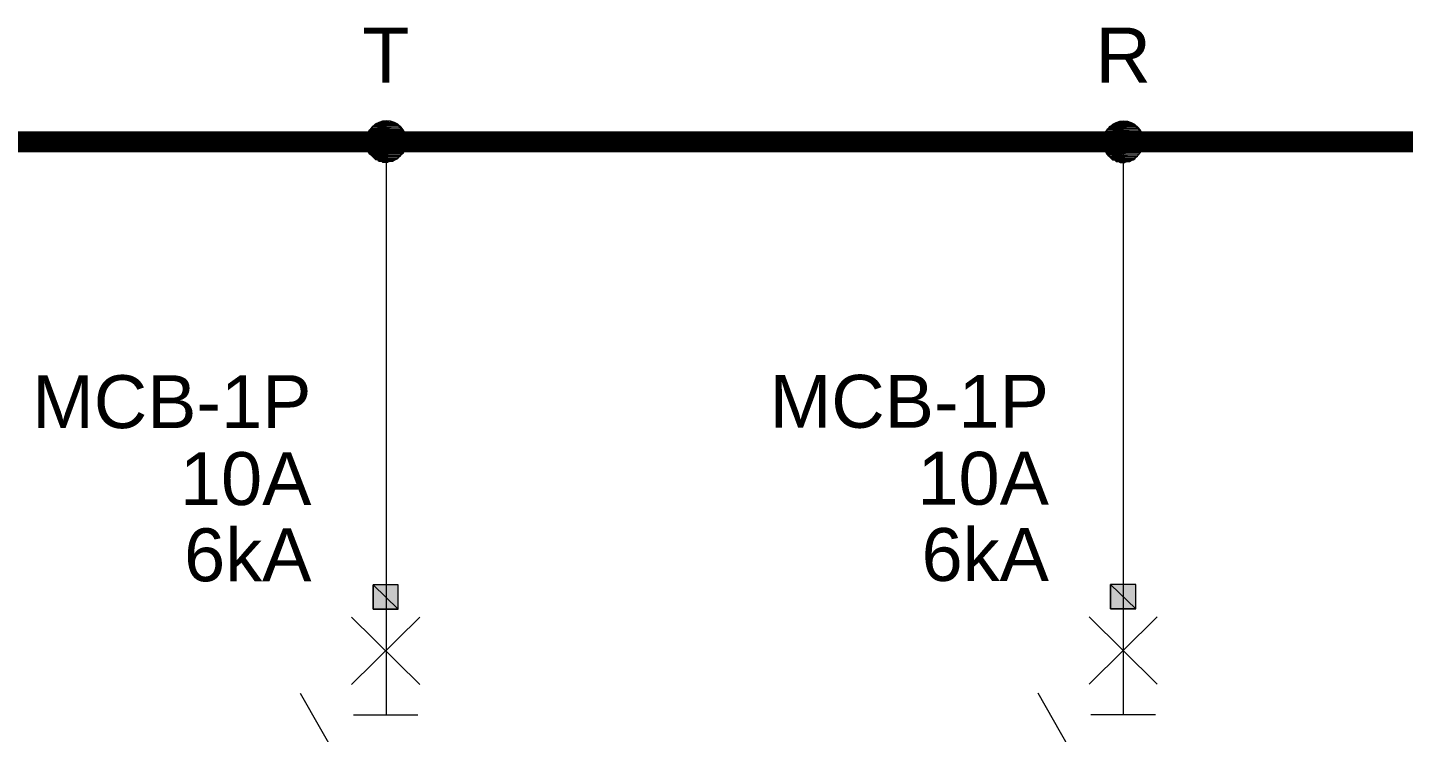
# Model space of a CAD drawing. Header units: millimetres. Extents: x -33055 to 42243, y -56860 to 24450.
# Drawn here: x 4087 to 10569, y -43211 to -39890 of the extents above; entities that cross this region are included whole.
import ezdxf
from ezdxf.enums import TextEntityAlignment as Align

# ---------------------------------------------------------------- set-up
doc = ezdxf.new("R2010")
doc.units = ezdxf.units.MM
for name, color, linetype in [('E-BUSBAR', 7, 'Continuous'), ('E-SLD', 7, 'Continuous'), ('E-TEXT', 7, 'Continuous')]:
    doc.layers.add(name, color=color, linetype=linetype)
doc.styles.add('ARIAL', font='arial.ttf')

msp = doc.modelspace()

# ---------------------------------------------------------------- hatches: boundary and pattern name
at = {"layer": 'E-SLD'}
h = msp.add_hatch(color=7, dxfattribs=at)
h.dxf.hatch_style = 1
h.paths.add_polyline_path([(5856.8, -40375.9), (5696.3, -40375.9), (5861, -40384.3), (5856.8, -40375.9)])
h.paths.add_polyline_path([(5696.3, -40375.9), (5861, -40384.3), (5692.1, -40384.3), (5696.3, -40375.9)])
h = msp.add_hatch(color=7, dxfattribs=at)
h.dxf.hatch_style = 1
h.paths.add_polyline_path([(5848.4, -40371.6), (5700.5, -40371.6), (5856.8, -40375.9), (5848.4, -40371.6)])
h.paths.add_polyline_path([(5700.5, -40371.6), (5856.8, -40375.9), (5696.3, -40375.9), (5700.5, -40371.6)])
h = msp.add_hatch(color=7, dxfattribs=at)
h.dxf.hatch_style = 1
h.paths.add_polyline_path([(5844.1, -40363.2), (5709, -40363.2), (5848.4, -40371.6), (5844.1, -40363.2)])
h.paths.add_polyline_path([(5709, -40363.2), (5848.4, -40371.6), (5700.5, -40371.6), (5709, -40363.2)])
h = msp.add_hatch(color=7, dxfattribs=at)
h.dxf.hatch_style = 1
h.paths.add_polyline_path([(5835.7, -40354.7), (5713.2, -40354.7), (5844.1, -40363.2), (5835.7, -40354.7)])
h.paths.add_polyline_path([(5713.2, -40354.7), (5844.1, -40363.2), (5709, -40363.2), (5713.2, -40354.7)])
h = msp.add_hatch(color=7, dxfattribs=at)
h.dxf.hatch_style = 1
h.paths.add_polyline_path([(5831.5, -40350.5), (5721.7, -40350.5), (5835.7, -40354.7), (5831.5, -40350.5)])
h.paths.add_polyline_path([(5721.7, -40350.5), (5835.7, -40354.7), (5713.2, -40354.7), (5721.7, -40350.5)])
h = msp.add_hatch(color=7, dxfattribs=at)
h.dxf.hatch_style = 1
h.paths.add_polyline_path([(5823, -40346.3), (5725.9, -40346.3), (5831.5, -40350.5), (5823, -40346.3)])
h.paths.add_polyline_path([(5725.9, -40346.3), (5831.5, -40350.5), (5721.7, -40350.5), (5725.9, -40346.3)])
h = msp.add_hatch(color=7, dxfattribs=at)
h.dxf.hatch_style = 1
h.paths.add_polyline_path([(5814.6, -40342.1), (5738.6, -40342.1), (5823, -40346.3), (5814.6, -40342.1)])
h.paths.add_polyline_path([(5738.6, -40342.1), (5823, -40346.3), (5725.9, -40346.3), (5738.6, -40342.1)])
h = msp.add_hatch(color=7, dxfattribs=at)
h.dxf.hatch_style = 1
h.paths.add_polyline_path([(5806.1, -40337.8), (5742.8, -40337.8), (5814.6, -40342.1), (5806.1, -40337.8)])
h.paths.add_polyline_path([(5742.8, -40337.8), (5814.6, -40342.1), (5738.6, -40342.1), (5742.8, -40337.8)])
h = msp.add_hatch(color=7, dxfattribs=at)
h.dxf.hatch_style = 1
h.paths.add_polyline_path([(5797.7, -40337.8), (5755.4, -40337.8), (5806.1, -40337.8), (5797.7, -40337.8)])
h.paths.add_polyline_path([(5755.4, -40337.8), (5806.1, -40337.8), (5742.8, -40337.8), (5755.4, -40337.8)])
h = msp.add_hatch(color=7, dxfattribs=at)
h.dxf.hatch_style = 1
h.paths.add_polyline_path([(5785, -40333.6), (5759.7, -40333.6), (5797.7, -40337.8), (5785, -40333.6)])
h.paths.add_polyline_path([(5759.7, -40333.6), (5797.7, -40337.8), (5755.4, -40337.8), (5759.7, -40333.6)])
h = msp.add_hatch(color=7, dxfattribs=at)
h.dxf.hatch_style = 1
h.paths.add_polyline_path([(5780.8, -40333.6), (5785, -40333.6), (5759.7, -40333.6), (5780.8, -40333.6)])
h = msp.add_hatch(color=7, dxfattribs=at)
h.dxf.hatch_style = 1
h.paths.add_polyline_path([(9329, -40377.1), (9168.5, -40377.1), (9333.2, -40385.5), (9329, -40377.1)])
h.paths.add_polyline_path([(9168.5, -40377.1), (9333.2, -40385.5), (9164.3, -40385.5), (9168.5, -40377.1)])
h = msp.add_hatch(color=7, dxfattribs=at)
h.dxf.hatch_style = 1
h.paths.add_polyline_path([(9320.6, -40368.6), (9172.7, -40368.6), (9329, -40377.1), (9320.6, -40368.6)])
h.paths.add_polyline_path([(9172.7, -40368.6), (9329, -40377.1), (9168.5, -40377.1), (9172.7, -40368.6)])
h = msp.add_hatch(color=7, dxfattribs=at)
h.dxf.hatch_style = 1
h.paths.add_polyline_path([(9316.3, -40364.4), (9181.2, -40364.4), (9320.6, -40368.6), (9316.3, -40364.4)])
h.paths.add_polyline_path([(9181.2, -40364.4), (9320.6, -40368.6), (9172.7, -40368.6), (9181.2, -40364.4)])
h = msp.add_hatch(color=7, dxfattribs=at)
h.dxf.hatch_style = 1
h.paths.add_polyline_path([(9307.9, -40356), (9185.4, -40356), (9316.3, -40364.4), (9307.9, -40356)])
h.paths.add_polyline_path([(9185.4, -40356), (9316.3, -40364.4), (9181.2, -40364.4), (9185.4, -40356)])
h = msp.add_hatch(color=7, dxfattribs=at)
h.dxf.hatch_style = 1
h.paths.add_polyline_path([(9303.7, -40351.7), (9193.9, -40351.7), (9307.9, -40356), (9303.7, -40351.7)])
h.paths.add_polyline_path([(9193.9, -40351.7), (9307.9, -40356), (9185.4, -40356), (9193.9, -40351.7)])
h = msp.add_hatch(color=7, dxfattribs=at)
h.dxf.hatch_style = 1
h.paths.add_polyline_path([(9295.2, -40347.5), (9198.1, -40347.5), (9303.7, -40351.7), (9295.2, -40347.5)])
h.paths.add_polyline_path([(9198.1, -40347.5), (9303.7, -40351.7), (9193.9, -40351.7), (9198.1, -40347.5)])
h = msp.add_hatch(color=7, dxfattribs=at)
h.dxf.hatch_style = 1
h.paths.add_polyline_path([(9286.8, -40343.3), (9210.7, -40343.3), (9295.2, -40347.5), (9286.8, -40343.3)])
h.paths.add_polyline_path([(9210.7, -40343.3), (9295.2, -40347.5), (9198.1, -40347.5), (9210.7, -40343.3)])
h = msp.add_hatch(color=7, dxfattribs=at)
h.dxf.hatch_style = 1
h.paths.add_polyline_path([(9278.3, -40339.1), (9215, -40339.1), (9286.8, -40343.3), (9278.3, -40339.1)])
h.paths.add_polyline_path([(9215, -40339.1), (9286.8, -40343.3), (9210.7, -40343.3), (9215, -40339.1)])
h = msp.add_hatch(color=7, dxfattribs=at)
h.dxf.hatch_style = 1
h.paths.add_polyline_path([(9269.9, -40334.8), (9227.6, -40334.8), (9278.3, -40339.1), (9269.9, -40334.8)])
h.paths.add_polyline_path([(9227.6, -40334.8), (9278.3, -40339.1), (9215, -40339.1), (9227.6, -40334.8)])
h = msp.add_hatch(color=7, dxfattribs=at)
h.dxf.hatch_style = 1
h.paths.add_polyline_path([(9257.2, -40334.8), (9236.1, -40334.8), (9269.9, -40334.8), (9257.2, -40334.8)])
h.paths.add_polyline_path([(9236.1, -40334.8), (9269.9, -40334.8), (9227.6, -40334.8), (9236.1, -40334.8)])
h = msp.add_hatch(color=7, dxfattribs=at)
h.dxf.hatch_style = 1
h.paths.add_polyline_path([(9253, -40334.8), (9257.2, -40334.8), (9236.1, -40334.8), (9253, -40334.8)])
h = msp.add_hatch(color=7, dxfattribs=at)
h.dxf.hatch_style = 1
h.paths.add_polyline_path([(5869.5, -40409.6), (5683.6, -40409.6), (5869.5, -40418.1), (5869.5, -40409.6)])
h.paths.add_polyline_path([(5683.6, -40409.6), (5869.5, -40418.1), (5679.4, -40418.1), (5683.6, -40409.6)])
h = msp.add_hatch(color=7, dxfattribs=at)
h.dxf.hatch_style = 1
h.paths.add_polyline_path([(5869.5, -40418.1), (5679.4, -40418.1), (5869.5, -40426.5), (5869.5, -40418.1)])
h.paths.add_polyline_path([(5679.4, -40418.1), (5869.5, -40426.5), (5679.4, -40426.5), (5679.4, -40418.1)])
h = msp.add_hatch(color=7, dxfattribs=at)
h.dxf.hatch_style = 1
h.paths.add_polyline_path([(5869.5, -40426.5), (5679.4, -40426.5), (5869.5, -40439.2), (5869.5, -40426.5)])
h.paths.add_polyline_path([(5679.4, -40426.5), (5869.5, -40439.2), (5679.4, -40439.2), (5679.4, -40426.5)])
h = msp.add_hatch(color=7, dxfattribs=at)
h.dxf.hatch_style = 1
h.paths.add_polyline_path([(5869.5, -40439.2), (5679.4, -40439.2), (5869.5, -40447.7), (5869.5, -40439.2)])
h.paths.add_polyline_path([(5679.4, -40439.2), (5869.5, -40447.7), (5683.6, -40447.7), (5679.4, -40439.2)])
h = msp.add_hatch(color=7, dxfattribs=at)
h.dxf.hatch_style = 1
h.paths.add_polyline_path([(5865.3, -40392.8), (5687.9, -40392.8), (5865.3, -40401.2), (5865.3, -40392.8)])
h.paths.add_polyline_path([(5687.9, -40392.8), (5865.3, -40401.2), (5683.6, -40401.2), (5687.9, -40392.8)])
h = msp.add_hatch(color=7, dxfattribs=at)
h.dxf.hatch_style = 1
h.paths.add_polyline_path([(5865.3, -40401.2), (5683.6, -40401.2), (5869.5, -40409.6), (5865.3, -40401.2)])
h.paths.add_polyline_path([(5683.6, -40401.2), (5869.5, -40409.6), (5683.6, -40409.6), (5683.6, -40401.2)])
h = msp.add_hatch(color=7, dxfattribs=at)
h.dxf.hatch_style = 1
h.paths.add_polyline_path([(5869.5, -40447.7), (5683.6, -40447.7), (5865.3, -40456.1), (5869.5, -40447.7)])
h.paths.add_polyline_path([(5683.6, -40447.7), (5865.3, -40456.1), (5683.6, -40456.1), (5683.6, -40447.7)])
h = msp.add_hatch(color=7, dxfattribs=at)
h.dxf.hatch_style = 1
h.paths.add_polyline_path([(5861, -40384.3), (5692.1, -40384.3), (5865.3, -40392.8), (5861, -40384.3)])
h.paths.add_polyline_path([(5692.1, -40384.3), (5865.3, -40392.8), (5687.9, -40392.8), (5692.1, -40384.3)])
h = msp.add_hatch(color=7, dxfattribs=at)
h.dxf.hatch_style = 1
h.paths.add_polyline_path([(9341.7, -40410.9), (9155.8, -40410.9), (9341.7, -40419.3), (9341.7, -40410.9)])
h.paths.add_polyline_path([(9155.8, -40410.9), (9341.7, -40419.3), (9151.6, -40419.3), (9155.8, -40410.9)])
h = msp.add_hatch(color=7, dxfattribs=at)
h.dxf.hatch_style = 1
h.paths.add_polyline_path([(9341.7, -40419.3), (9151.6, -40419.3), (9341.7, -40427.8), (9341.7, -40419.3)])
h.paths.add_polyline_path([(9151.6, -40419.3), (9341.7, -40427.8), (9151.6, -40427.8), (9151.6, -40419.3)])
h = msp.add_hatch(color=7, dxfattribs=at)
h.dxf.hatch_style = 1
h.paths.add_polyline_path([(9341.7, -40427.8), (9151.6, -40427.8), (9341.7, -40436.2), (9341.7, -40427.8)])
h.paths.add_polyline_path([(9151.6, -40427.8), (9341.7, -40436.2), (9151.6, -40436.2), (9151.6, -40427.8)])
h = msp.add_hatch(color=7, dxfattribs=at)
h.dxf.hatch_style = 1
h.paths.add_polyline_path([(9341.7, -40436.2), (9151.6, -40436.2), (9341.7, -40448.9), (9341.7, -40436.2)])
h.paths.add_polyline_path([(9151.6, -40436.2), (9341.7, -40448.9), (9155.8, -40448.9), (9151.6, -40436.2)])
h = msp.add_hatch(color=7, dxfattribs=at)
h.dxf.hatch_style = 1
h.paths.add_polyline_path([(9337.4, -40394), (9160.1, -40394), (9337.4, -40402.4), (9337.4, -40394)])
h.paths.add_polyline_path([(9160.1, -40394), (9337.4, -40402.4), (9155.8, -40402.4), (9160.1, -40394)])
h = msp.add_hatch(color=7, dxfattribs=at)
h.dxf.hatch_style = 1
h.paths.add_polyline_path([(9337.4, -40402.4), (9155.8, -40402.4), (9341.7, -40410.9), (9337.4, -40402.4)])
h.paths.add_polyline_path([(9155.8, -40402.4), (9341.7, -40410.9), (9155.8, -40410.9), (9155.8, -40402.4)])
h = msp.add_hatch(color=7, dxfattribs=at)
h.dxf.hatch_style = 1
h.paths.add_polyline_path([(9333.2, -40385.5), (9164.3, -40385.5), (9337.4, -40394), (9333.2, -40385.5)])
h.paths.add_polyline_path([(9164.3, -40385.5), (9337.4, -40394), (9160.1, -40394), (9164.3, -40385.5)])
h = msp.add_hatch(color=7, dxfattribs=at)
h.dxf.hatch_style = 1
h.paths.add_polyline_path([(5865.3, -40456.1), (5683.6, -40456.1), (5865.3, -40464.5), (5865.3, -40456.1)])
h.paths.add_polyline_path([(5683.6, -40456.1), (5865.3, -40464.5), (5687.9, -40464.5), (5683.6, -40456.1)])
h = msp.add_hatch(color=7, dxfattribs=at)
h.dxf.hatch_style = 1
h.paths.add_polyline_path([(5865.3, -40464.5), (5687.9, -40464.5), (5861, -40473), (5865.3, -40464.5)])
h.paths.add_polyline_path([(5687.9, -40464.5), (5861, -40473), (5692.1, -40473), (5687.9, -40464.5)])
h = msp.add_hatch(color=7, dxfattribs=at)
h.dxf.hatch_style = 1
h.paths.add_polyline_path([(5861, -40473), (5692.1, -40473), (5856.8, -40481.4), (5861, -40473)])
h.paths.add_polyline_path([(5692.1, -40473), (5856.8, -40481.4), (5696.3, -40481.4), (5692.1, -40473)])
h = msp.add_hatch(color=7, dxfattribs=at)
h.dxf.hatch_style = 1
h.paths.add_polyline_path([(5856.8, -40481.4), (5696.3, -40481.4), (5848.4, -40485.7), (5856.8, -40481.4)])
h.paths.add_polyline_path([(5696.3, -40481.4), (5848.4, -40485.7), (5700.5, -40485.7), (5696.3, -40481.4)])
h = msp.add_hatch(color=7, dxfattribs=at)
h.dxf.hatch_style = 1
h.paths.add_polyline_path([(5848.4, -40485.7), (5700.5, -40485.7), (5844.1, -40494.1), (5848.4, -40485.7)])
h.paths.add_polyline_path([(5700.5, -40485.7), (5844.1, -40494.1), (5709, -40494.1), (5700.5, -40485.7)])
h = msp.add_hatch(color=7, dxfattribs=at)
h.dxf.hatch_style = 1
h.paths.add_polyline_path([(5844.1, -40494.1), (5709, -40494.1), (5835.7, -40498.3), (5844.1, -40494.1)])
h.paths.add_polyline_path([(5709, -40494.1), (5835.7, -40498.3), (5713.2, -40498.3), (5709, -40494.1)])
h = msp.add_hatch(color=7, dxfattribs=at)
h.dxf.hatch_style = 1
h.paths.add_polyline_path([(5835.7, -40498.3), (5713.2, -40498.3), (5831.5, -40506.8), (5835.7, -40498.3)])
h.paths.add_polyline_path([(5713.2, -40498.3), (5831.5, -40506.8), (5721.7, -40506.8), (5713.2, -40498.3)])
h = msp.add_hatch(color=7, dxfattribs=at)
h.dxf.hatch_style = 1
h.paths.add_polyline_path([(5831.5, -40506.8), (5721.7, -40506.8), (5823, -40511), (5831.5, -40506.8)])
h.paths.add_polyline_path([(5721.7, -40506.8), (5823, -40511), (5725.9, -40511), (5721.7, -40506.8)])
h = msp.add_hatch(color=7, dxfattribs=at)
h.dxf.hatch_style = 1
h.paths.add_polyline_path([(5823, -40511), (5725.9, -40511), (5814.6, -40515.2), (5823, -40511)])
h.paths.add_polyline_path([(5725.9, -40511), (5814.6, -40515.2), (5738.6, -40515.2), (5725.9, -40511)])
h = msp.add_hatch(color=7, dxfattribs=at)
h.dxf.hatch_style = 1
h.paths.add_polyline_path([(9341.7, -40448.9), (9155.8, -40448.9), (9337.4, -40457.3), (9341.7, -40448.9)])
h.paths.add_polyline_path([(9155.8, -40448.9), (9337.4, -40457.3), (9155.8, -40457.3), (9155.8, -40448.9)])
h = msp.add_hatch(color=7, dxfattribs=at)
h.dxf.hatch_style = 1
h.paths.add_polyline_path([(9337.4, -40457.3), (9155.8, -40457.3), (9337.4, -40465.8), (9337.4, -40457.3)])
h.paths.add_polyline_path([(9155.8, -40457.3), (9337.4, -40465.8), (9160.1, -40465.8), (9155.8, -40457.3)])
h = msp.add_hatch(color=7, dxfattribs=at)
h.dxf.hatch_style = 1
h.paths.add_polyline_path([(9337.4, -40465.8), (9160.1, -40465.8), (9333.2, -40474.2), (9337.4, -40465.8)])
h.paths.add_polyline_path([(9160.1, -40465.8), (9333.2, -40474.2), (9164.3, -40474.2), (9160.1, -40465.8)])
h = msp.add_hatch(color=7, dxfattribs=at)
h.dxf.hatch_style = 1
h.paths.add_polyline_path([(9333.2, -40474.2), (9164.3, -40474.2), (9329, -40478.5), (9333.2, -40474.2)])
h.paths.add_polyline_path([(9164.3, -40474.2), (9329, -40478.5), (9168.5, -40478.5), (9164.3, -40474.2)])
h = msp.add_hatch(color=7, dxfattribs=at)
h.dxf.hatch_style = 1
h.paths.add_polyline_path([(9329, -40478.5), (9168.5, -40478.5), (9320.6, -40486.9), (9329, -40478.5)])
h.paths.add_polyline_path([(9168.5, -40478.5), (9320.6, -40486.9), (9172.7, -40486.9), (9168.5, -40478.5)])
h = msp.add_hatch(color=7, dxfattribs=at)
h.dxf.hatch_style = 1
h.paths.add_polyline_path([(9320.6, -40486.9), (9172.7, -40486.9), (9316.3, -40495.3), (9320.6, -40486.9)])
h.paths.add_polyline_path([(9172.7, -40486.9), (9316.3, -40495.3), (9181.2, -40495.3), (9172.7, -40486.9)])
h = msp.add_hatch(color=7, dxfattribs=at)
h.dxf.hatch_style = 1
h.paths.add_polyline_path([(9316.3, -40495.3), (9181.2, -40495.3), (9307.9, -40499.6), (9316.3, -40495.3)])
h.paths.add_polyline_path([(9181.2, -40495.3), (9307.9, -40499.6), (9185.4, -40499.6), (9181.2, -40495.3)])
h = msp.add_hatch(color=7, dxfattribs=at)
h.dxf.hatch_style = 1
h.paths.add_polyline_path([(9307.9, -40499.6), (9185.4, -40499.6), (9303.7, -40508), (9307.9, -40499.6)])
h.paths.add_polyline_path([(9185.4, -40499.6), (9303.7, -40508), (9193.9, -40508), (9185.4, -40499.6)])
h = msp.add_hatch(color=7, dxfattribs=at)
h.dxf.hatch_style = 1
h.paths.add_polyline_path([(9303.7, -40508), (9193.9, -40508), (9295.2, -40512.2), (9303.7, -40508)])
h.paths.add_polyline_path([(9193.9, -40508), (9295.2, -40512.2), (9198.1, -40512.2), (9193.9, -40508)])
h = msp.add_hatch(color=7, dxfattribs=at)
h.dxf.hatch_style = 1
h.paths.add_polyline_path([(9295.2, -40512.2), (9198.1, -40512.2), (9286.8, -40516.5), (9295.2, -40512.2)])
h.paths.add_polyline_path([(9198.1, -40512.2), (9286.8, -40516.5), (9210.7, -40516.5), (9198.1, -40512.2)])
h = msp.add_hatch(color=7, dxfattribs=at)
h.dxf.hatch_style = 1
h.paths.add_polyline_path([(5814.6, -40515.2), (5738.6, -40515.2), (5806.1, -40519.5), (5814.6, -40515.2)])
h.paths.add_polyline_path([(5738.6, -40515.2), (5806.1, -40519.5), (5742.8, -40519.5), (5738.6, -40515.2)])
h = msp.add_hatch(color=7, dxfattribs=at)
h.dxf.hatch_style = 1
h.paths.add_polyline_path([(5806.1, -40519.5), (5742.8, -40519.5), (5797.7, -40519.5), (5806.1, -40519.5)])
h.paths.add_polyline_path([(5742.8, -40519.5), (5797.7, -40519.5), (5755.4, -40519.5), (5742.8, -40519.5)])
h = msp.add_hatch(color=7, dxfattribs=at)
h.dxf.hatch_style = 1
h.paths.add_polyline_path([(5755.4, -40519.5), (5759.7, -40523.7), (5785, -40523.7), (5755.4, -40519.5)])
h.paths.add_polyline_path([(5759.7, -40523.7), (5785, -40523.7), (5780.8, -40523.7), (5759.7, -40523.7)])
h = msp.add_hatch(color=7, dxfattribs=at)
h.dxf.hatch_style = 1
h.paths.add_polyline_path([(5755.4, -40519.5), (5797.7, -40519.5), (5785, -40523.7), (5755.4, -40519.5)])
h = msp.add_hatch(color=7, dxfattribs=at)
h.dxf.hatch_style = 1
h.paths.add_polyline_path([(9286.8, -40516.5), (9210.7, -40516.5), (9278.3, -40520.7), (9286.8, -40516.5)])
h.paths.add_polyline_path([(9210.7, -40516.5), (9278.3, -40520.7), (9215, -40520.7), (9210.7, -40516.5)])
h = msp.add_hatch(color=7, dxfattribs=at)
h.dxf.hatch_style = 1
h.paths.add_polyline_path([(9278.3, -40520.7), (9215, -40520.7), (9269.9, -40520.7), (9278.3, -40520.7)])
h.paths.add_polyline_path([(9215, -40520.7), (9269.9, -40520.7), (9227.6, -40520.7), (9215, -40520.7)])
h = msp.add_hatch(color=7, dxfattribs=at)
h.dxf.hatch_style = 1
h.paths.add_polyline_path([(9227.6, -40520.7), (9236.1, -40524.9), (9257.2, -40524.9), (9227.6, -40520.7)])
h.paths.add_polyline_path([(9236.1, -40524.9), (9257.2, -40524.9), (9253, -40524.9), (9236.1, -40524.9)])
h = msp.add_hatch(color=7, dxfattribs=at)
h.dxf.hatch_style = 1
h.paths.add_polyline_path([(9227.6, -40520.7), (9269.9, -40520.7), (9257.2, -40524.9), (9227.6, -40520.7)])
h = msp.add_hatch(color=7, dxfattribs=at)
h.dxf.hatch_style = 1
h.paths.add_polyline_path([(5833.6, -42515.8), (5715.3, -42515.8), (5833.6, -42629.8), (5833.6, -42515.8)])
h.paths.add_polyline_path([(5715.3, -42515.8), (5833.6, -42629.8), (5715.3, -42629.8), (5715.3, -42515.8)])
h = msp.add_hatch(color=7, dxfattribs=at)
h.dxf.hatch_style = 1
h.paths.add_polyline_path([(9307.9, -42514.2), (9189.6, -42514.2), (9307.9, -42628.2), (9307.9, -42514.2)])
h.paths.add_polyline_path([(9189.6, -42514.2), (9307.9, -42628.2), (9189.6, -42628.2), (9189.6, -42514.2)])

# ---------------------------------------------------------------- linework, layer by layer
at = {"layer": 'E-BUSBAR', "const_width": 100}
msp.add_lwpolyline([(-25829, -40428), (34952, -40428)], dxfattribs=at)
at = {"layer": 'E-SLD', "color": 7, "lineweight": 0}
for p, q in [((5776.6, -40426.5), (5776.6, -43125.4)), ((9248.8, -40427.8), (9248.8, -43126.6)), ((5614, -42667.8), (5934.9, -42984.6)), ((5934.9, -42667.8), (5614, -42984.6)), ((9088.3, -42666.2), (9409.3, -42983)), ((9409.3, -42666.2), (9088.3, -42983)), ((5622.4, -43128.2), (5926.5, -43128.2)), ((9096.7, -43126.6), (9400.8, -43126.6))]:
    msp.add_line(p, q, dxfattribs=at)
for points in [[(5873.7, -40424.4), (5871.8, -40405.3), (5866.2, -40387.4), (5857.5, -40371.3), (5845.9, -40357.2), (5831.8, -40345.6), (5815.7, -40336.9), (5797.8, -40331.3), (5778.7, -40329.4), (5759.5, -40331.3), (5741.7, -40336.9), (5725.5, -40345.6), (5711.5, -40357.2), (5699.9, -40371.3), (5691.1, -40387.4), (5685.6, -40405.3), (5683.6, -40424.4), (5685.6, -40443.6), (5691.1, -40461.4), (5699.9, -40477.6), (5711.5, -40491.6), (5725.5, -40503.2), (5741.7, -40512), (5759.5, -40517.5), (5778.7, -40519.5), (5797.8, -40517.5), (5815.7, -40512), (5831.8, -40503.2), (5845.9, -40491.6), (5857.5, -40477.6), (5866.2, -40461.4), (5871.8, -40443.6), (5873.7, -40424.4)], [(5696.3, -40375.9), (5861, -40384.3), (5692.1, -40384.3), (5696.3, -40375.9)], [(5700.5, -40371.6), (5856.8, -40375.9), (5696.3, -40375.9), (5700.5, -40371.6)], [(5856.8, -40375.9), (5696.3, -40375.9), (5861, -40384.3), (5856.8, -40375.9)], [(5709, -40363.2), (5848.4, -40371.6), (5700.5, -40371.6), (5709, -40363.2)], [(5848.4, -40371.6), (5700.5, -40371.6), (5856.8, -40375.9), (5848.4, -40371.6)], [(5713.2, -40354.7), (5844.1, -40363.2), (5709, -40363.2), (5713.2, -40354.7)], [(5844.1, -40363.2), (5709, -40363.2), (5848.4, -40371.6), (5844.1, -40363.2)], [(5721.7, -40350.5), (5835.7, -40354.7), (5713.2, -40354.7), (5721.7, -40350.5)], [(5835.7, -40354.7), (5713.2, -40354.7), (5844.1, -40363.2), (5835.7, -40354.7)], [(5725.9, -40346.3), (5831.5, -40350.5), (5721.7, -40350.5), (5725.9, -40346.3)], [(5831.5, -40350.5), (5721.7, -40350.5), (5835.7, -40354.7), (5831.5, -40350.5)], [(5738.6, -40342.1), (5823, -40346.3), (5725.9, -40346.3), (5738.6, -40342.1)], [(5823, -40346.3), (5725.9, -40346.3), (5831.5, -40350.5), (5823, -40346.3)], [(5742.8, -40337.8), (5814.6, -40342.1), (5738.6, -40342.1), (5742.8, -40337.8)], [(5814.6, -40342.1), (5738.6, -40342.1), (5823, -40346.3), (5814.6, -40342.1)], [(5755.4, -40337.8), (5806.1, -40337.8), (5742.8, -40337.8), (5755.4, -40337.8)], [(5806.1, -40337.8), (5742.8, -40337.8), (5814.6, -40342.1), (5806.1, -40337.8)], [(5759.7, -40333.6), (5797.7, -40337.8), (5755.4, -40337.8), (5759.7, -40333.6)], [(5797.7, -40337.8), (5755.4, -40337.8), (5806.1, -40337.8), (5797.7, -40337.8)], [(5780.8, -40333.6), (5785, -40333.6), (5759.7, -40333.6), (5780.8, -40333.6)], [(5785, -40333.6), (5759.7, -40333.6), (5797.7, -40337.8), (5785, -40333.6)], [(9345.9, -40425.7), (9344, -40406.5), (9338.4, -40388.7), (9329.7, -40372.5), (9318.1, -40358.5), (9304, -40346.9), (9287.9, -40338.1), (9270, -40332.6), (9250.9, -40330.6), (9231.7, -40332.6), (9213.9, -40338.1), (9197.7, -40346.9), (9183.7, -40358.5), (9172.1, -40372.5), (9163.3, -40388.7), (9157.8, -40406.5), (9155.8, -40425.7), (9157.8, -40444.8), (9163.3, -40462.6), (9172.1, -40478.8), (9183.7, -40492.9), (9197.7, -40504.5), (9213.9, -40513.2), (9231.7, -40518.8), (9250.9, -40520.7), (9270, -40518.8), (9287.9, -40513.2), (9304, -40504.5), (9318.1, -40492.9), (9329.7, -40478.8), (9338.4, -40462.6), (9344, -40444.8), (9345.9, -40425.7)], [(9168.5, -40377.1), (9333.2, -40385.5), (9164.3, -40385.5), (9168.5, -40377.1)], [(9172.7, -40368.6), (9329, -40377.1), (9168.5, -40377.1), (9172.7, -40368.6)], [(9329, -40377.1), (9168.5, -40377.1), (9333.2, -40385.5), (9329, -40377.1)], [(9181.2, -40364.4), (9320.6, -40368.6), (9172.7, -40368.6), (9181.2, -40364.4)], [(9320.6, -40368.6), (9172.7, -40368.6), (9329, -40377.1), (9320.6, -40368.6)], [(9185.4, -40356), (9316.3, -40364.4), (9181.2, -40364.4), (9185.4, -40356)], [(9316.3, -40364.4), (9181.2, -40364.4), (9320.6, -40368.6), (9316.3, -40364.4)], [(9193.9, -40351.7), (9307.9, -40356), (9185.4, -40356), (9193.9, -40351.7)], [(9307.9, -40356), (9185.4, -40356), (9316.3, -40364.4), (9307.9, -40356)], [(9198.1, -40347.5), (9303.7, -40351.7), (9193.9, -40351.7), (9198.1, -40347.5)], [(9303.7, -40351.7), (9193.9, -40351.7), (9307.9, -40356), (9303.7, -40351.7)], [(9210.7, -40343.3), (9295.2, -40347.5), (9198.1, -40347.5), (9210.7, -40343.3)], [(9295.2, -40347.5), (9198.1, -40347.5), (9303.7, -40351.7), (9295.2, -40347.5)], [(9215, -40339.1), (9286.8, -40343.3), (9210.7, -40343.3), (9215, -40339.1)], [(9286.8, -40343.3), (9210.7, -40343.3), (9295.2, -40347.5), (9286.8, -40343.3)], [(9227.6, -40334.8), (9278.3, -40339.1), (9215, -40339.1), (9227.6, -40334.8)], [(9278.3, -40339.1), (9215, -40339.1), (9286.8, -40343.3), (9278.3, -40339.1)], [(9236.1, -40334.8), (9269.9, -40334.8), (9227.6, -40334.8), (9236.1, -40334.8)], [(9269.9, -40334.8), (9227.6, -40334.8), (9278.3, -40339.1), (9269.9, -40334.8)], [(9253, -40334.8), (9257.2, -40334.8), (9236.1, -40334.8), (9253, -40334.8)], [(9257.2, -40334.8), (9236.1, -40334.8), (9269.9, -40334.8), (9257.2, -40334.8)], [(5683.6, -40409.6), (5869.5, -40418.1), (5679.4, -40418.1), (5683.6, -40409.6)], [(5869.5, -40418.1), (5679.4, -40418.1), (5869.5, -40426.5), (5869.5, -40418.1)], [(5679.4, -40418.1), (5869.5, -40426.5), (5679.4, -40426.5), (5679.4, -40418.1)], [(5869.5, -40426.5), (5679.4, -40426.5), (5869.5, -40439.2), (5869.5, -40426.5)], [(5679.4, -40426.5), (5869.5, -40439.2), (5679.4, -40439.2), (5679.4, -40426.5)], [(5869.5, -40439.2), (5679.4, -40439.2), (5869.5, -40447.7), (5869.5, -40439.2)], [(5679.4, -40439.2), (5869.5, -40447.7), (5683.6, -40447.7), (5679.4, -40439.2)], [(5687.9, -40392.8), (5865.3, -40401.2), (5683.6, -40401.2), (5687.9, -40392.8)], [(5865.3, -40401.2), (5683.6, -40401.2), (5869.5, -40409.6), (5865.3, -40401.2)], [(5683.6, -40401.2), (5869.5, -40409.6), (5683.6, -40409.6), (5683.6, -40401.2)], [(5869.5, -40409.6), (5683.6, -40409.6), (5869.5, -40418.1), (5869.5, -40409.6)], [(5869.5, -40447.7), (5683.6, -40447.7), (5865.3, -40456.1), (5869.5, -40447.7)], [(5683.6, -40447.7), (5865.3, -40456.1), (5683.6, -40456.1), (5683.6, -40447.7)], [(5692.1, -40384.3), (5865.3, -40392.8), (5687.9, -40392.8), (5692.1, -40384.3)], [(5865.3, -40392.8), (5687.9, -40392.8), (5865.3, -40401.2), (5865.3, -40392.8)], [(5861, -40384.3), (5692.1, -40384.3), (5865.3, -40392.8), (5861, -40384.3)], [(9155.8, -40410.9), (9341.7, -40419.3), (9151.6, -40419.3), (9155.8, -40410.9)], [(9341.7, -40419.3), (9151.6, -40419.3), (9341.7, -40427.8), (9341.7, -40419.3)], [(9151.6, -40419.3), (9341.7, -40427.8), (9151.6, -40427.8), (9151.6, -40419.3)], [(9341.7, -40427.8), (9151.6, -40427.8), (9341.7, -40436.2), (9341.7, -40427.8)], [(9151.6, -40427.8), (9341.7, -40436.2), (9151.6, -40436.2), (9151.6, -40427.8)], [(9341.7, -40436.2), (9151.6, -40436.2), (9341.7, -40448.9), (9341.7, -40436.2)], [(9151.6, -40436.2), (9341.7, -40448.9), (9155.8, -40448.9), (9151.6, -40436.2)], [(9160.1, -40394), (9337.4, -40402.4), (9155.8, -40402.4), (9160.1, -40394)], [(9337.4, -40402.4), (9155.8, -40402.4), (9341.7, -40410.9), (9337.4, -40402.4)], [(9155.8, -40402.4), (9341.7, -40410.9), (9155.8, -40410.9), (9155.8, -40402.4)], [(9341.7, -40410.9), (9155.8, -40410.9), (9341.7, -40419.3), (9341.7, -40410.9)], [(9164.3, -40385.5), (9337.4, -40394), (9160.1, -40394), (9164.3, -40385.5)], [(9337.4, -40394), (9160.1, -40394), (9337.4, -40402.4), (9337.4, -40394)], [(9333.2, -40385.5), (9164.3, -40385.5), (9337.4, -40394), (9333.2, -40385.5)], [(5865.3, -40456.1), (5683.6, -40456.1), (5865.3, -40464.5), (5865.3, -40456.1)], [(5683.6, -40456.1), (5865.3, -40464.5), (5687.9, -40464.5), (5683.6, -40456.1)], [(5865.3, -40464.5), (5687.9, -40464.5), (5861, -40473), (5865.3, -40464.5)], [(5687.9, -40464.5), (5861, -40473), (5692.1, -40473), (5687.9, -40464.5)], [(5861, -40473), (5692.1, -40473), (5856.8, -40481.4), (5861, -40473)], [(5692.1, -40473), (5856.8, -40481.4), (5696.3, -40481.4), (5692.1, -40473)], [(5856.8, -40481.4), (5696.3, -40481.4), (5848.4, -40485.7), (5856.8, -40481.4)], [(5696.3, -40481.4), (5848.4, -40485.7), (5700.5, -40485.7), (5696.3, -40481.4)], [(5848.4, -40485.7), (5700.5, -40485.7), (5844.1, -40494.1), (5848.4, -40485.7)], [(5700.5, -40485.7), (5844.1, -40494.1), (5709, -40494.1), (5700.5, -40485.7)], [(5844.1, -40494.1), (5709, -40494.1), (5835.7, -40498.3), (5844.1, -40494.1)], [(5709, -40494.1), (5835.7, -40498.3), (5713.2, -40498.3), (5709, -40494.1)], [(5835.7, -40498.3), (5713.2, -40498.3), (5831.5, -40506.8), (5835.7, -40498.3)], [(5713.2, -40498.3), (5831.5, -40506.8), (5721.7, -40506.8), (5713.2, -40498.3)], [(5831.5, -40506.8), (5721.7, -40506.8), (5823, -40511), (5831.5, -40506.8)], [(5721.7, -40506.8), (5823, -40511), (5725.9, -40511), (5721.7, -40506.8)], [(5823, -40511), (5725.9, -40511), (5814.6, -40515.2), (5823, -40511)], [(5725.9, -40511), (5814.6, -40515.2), (5738.6, -40515.2), (5725.9, -40511)], [(9341.7, -40448.9), (9155.8, -40448.9), (9337.4, -40457.3), (9341.7, -40448.9)], [(9155.8, -40448.9), (9337.4, -40457.3), (9155.8, -40457.3), (9155.8, -40448.9)], [(9337.4, -40457.3), (9155.8, -40457.3), (9337.4, -40465.8), (9337.4, -40457.3)], [(9155.8, -40457.3), (9337.4, -40465.8), (9160.1, -40465.8), (9155.8, -40457.3)], [(9337.4, -40465.8), (9160.1, -40465.8), (9333.2, -40474.2), (9337.4, -40465.8)], [(9160.1, -40465.8), (9333.2, -40474.2), (9164.3, -40474.2), (9160.1, -40465.8)], [(9333.2, -40474.2), (9164.3, -40474.2), (9329, -40478.5), (9333.2, -40474.2)], [(9164.3, -40474.2), (9329, -40478.5), (9168.5, -40478.5), (9164.3, -40474.2)], [(9329, -40478.5), (9168.5, -40478.5), (9320.6, -40486.9), (9329, -40478.5)], [(9168.5, -40478.5), (9320.6, -40486.9), (9172.7, -40486.9), (9168.5, -40478.5)], [(9320.6, -40486.9), (9172.7, -40486.9), (9316.3, -40495.3), (9320.6, -40486.9)], [(9172.7, -40486.9), (9316.3, -40495.3), (9181.2, -40495.3), (9172.7, -40486.9)], [(9316.3, -40495.3), (9181.2, -40495.3), (9307.9, -40499.6), (9316.3, -40495.3)], [(9181.2, -40495.3), (9307.9, -40499.6), (9185.4, -40499.6), (9181.2, -40495.3)], [(9307.9, -40499.6), (9185.4, -40499.6), (9303.7, -40508), (9307.9, -40499.6)], [(9185.4, -40499.6), (9303.7, -40508), (9193.9, -40508), (9185.4, -40499.6)], [(9303.7, -40508), (9193.9, -40508), (9295.2, -40512.2), (9303.7, -40508)], [(9193.9, -40508), (9295.2, -40512.2), (9198.1, -40512.2), (9193.9, -40508)], [(9295.2, -40512.2), (9198.1, -40512.2), (9286.8, -40516.5), (9295.2, -40512.2)], [(9198.1, -40512.2), (9286.8, -40516.5), (9210.7, -40516.5), (9198.1, -40512.2)], [(5814.6, -40515.2), (5738.6, -40515.2), (5806.1, -40519.5), (5814.6, -40515.2)], [(5738.6, -40515.2), (5806.1, -40519.5), (5742.8, -40519.5), (5738.6, -40515.2)], [(5806.1, -40519.5), (5742.8, -40519.5), (5797.7, -40519.5), (5806.1, -40519.5)], [(5742.8, -40519.5), (5797.7, -40519.5), (5755.4, -40519.5), (5742.8, -40519.5)], [(5755.4, -40519.5), (5759.7, -40523.7), (5785, -40523.7), (5755.4, -40519.5)], [(5755.4, -40519.5), (5797.7, -40519.5), (5785, -40523.7), (5755.4, -40519.5)], [(5759.7, -40523.7), (5785, -40523.7), (5780.8, -40523.7), (5759.7, -40523.7)], [(9286.8, -40516.5), (9210.7, -40516.5), (9278.3, -40520.7), (9286.8, -40516.5)], [(9210.7, -40516.5), (9278.3, -40520.7), (9215, -40520.7), (9210.7, -40516.5)], [(9278.3, -40520.7), (9215, -40520.7), (9269.9, -40520.7), (9278.3, -40520.7)], [(9215, -40520.7), (9269.9, -40520.7), (9227.6, -40520.7), (9215, -40520.7)], [(9227.6, -40520.7), (9236.1, -40524.9), (9257.2, -40524.9), (9227.6, -40520.7)], [(9227.6, -40520.7), (9269.9, -40520.7), (9257.2, -40524.9), (9227.6, -40520.7)], [(9236.1, -40524.9), (9257.2, -40524.9), (9253, -40524.9), (9236.1, -40524.9)], [(5715.3, -42515.8), (5715.3, -42629.8), (5833.6, -42629.8), (5833.6, -42515.8), (5715.3, -42515.8)], [(5715.3, -42515.8), (5715.3, -42629.8), (5833.6, -42629.8), (5833.6, -42515.8), (5715.3, -42515.8)], [(5833.6, -42515.8), (5715.3, -42515.8), (5833.6, -42629.8), (5833.6, -42515.8)], [(5715.3, -42515.8), (5833.6, -42629.8), (5715.3, -42629.8), (5715.3, -42515.8)], [(9189.6, -42514.2), (9189.6, -42628.2), (9307.9, -42628.2), (9307.9, -42514.2), (9189.6, -42514.2)], [(9189.6, -42514.2), (9189.6, -42628.2), (9307.9, -42628.2), (9307.9, -42514.2), (9189.6, -42514.2)], [(9307.9, -42514.2), (9189.6, -42514.2), (9307.9, -42628.2), (9307.9, -42514.2)], [(9189.6, -42514.2), (9307.9, -42628.2), (9189.6, -42628.2), (9189.6, -42514.2)], [(5774.4, -44234.8), (5774.4, -43732.2), (5373.2, -43026.8)], [(9248.8, -44233.2), (9248.8, -43730.6), (8847.5, -43025.3)]]:
    msp.add_lwpolyline(points, dxfattribs=at)

# ---------------------------------------------------------------- texts
at = {"layer": 'E-TEXT', "color": 7, "style": 'ARIAL'}
for s, p in [('T', (5775.5, -40148.8)), ('R', (9249.1, -40149.4))]:
    msp.add_text(s, height=259.3, dxfattribs=at).set_placement(p, align=Align.CENTER)
for s, p in [('MCB-1P', (5424.6, -41777)), ('MCB-1P', (8898.9, -41775.4)), ('10A', (5424.6, -42139.5)), ('10A', (8898.9, -42137.9)), ('6kA', (5424.6, -42498.5)), ('6kA', (8898.9, -42497))]:
    msp.add_text(s, height=249.23, dxfattribs=at).set_placement(p, align=Align.RIGHT)

doc.saveas('drawing.dxf')
